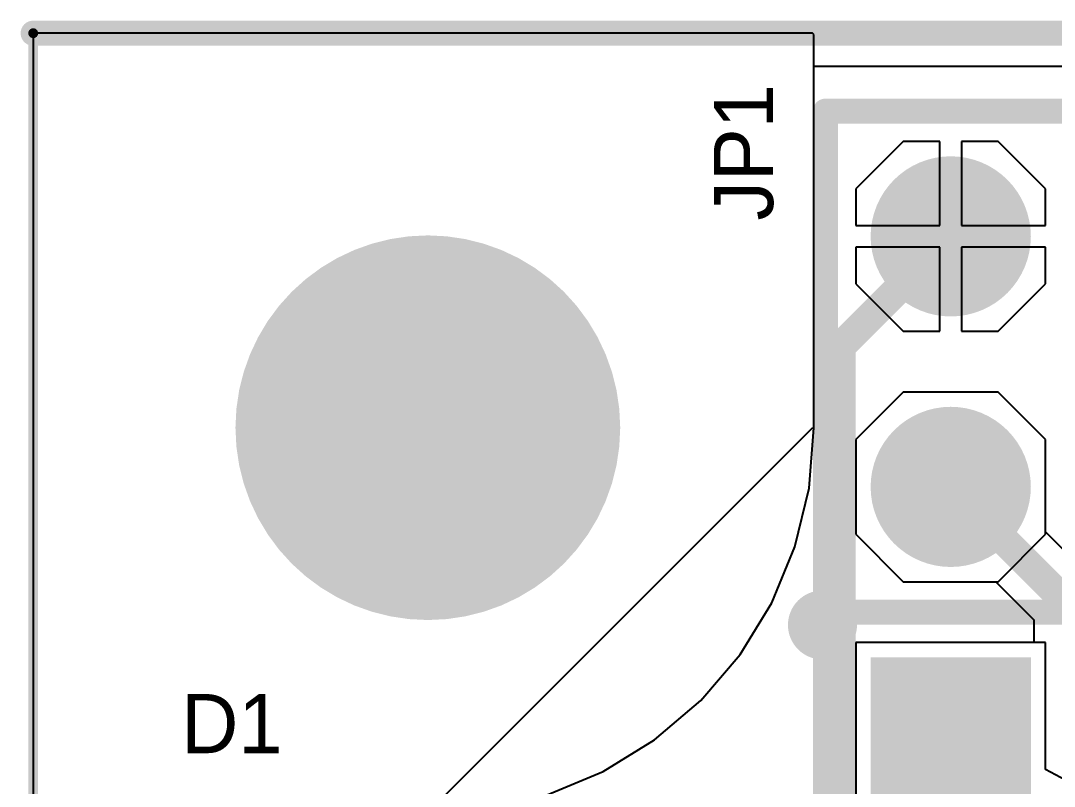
# Model space of a CAD drawing. Header units: millimetres. Extents: x 59 to 152, y 30 to 146.
# Drawn here: x 59.87 to 70.35, y 132.36 to 140.13 of the extents above; entities that cross this region are included whole.
import ezdxf

# ---------------------------------------------------------------- set-up
doc = ezdxf.new("R2010")
doc.units = ezdxf.units.MM
for name, color, linetype in [('BottomLayer', 5, 'Continuous'), ('BottomSolder', 6, 'Continuous'), ('KeepOutLayer', 6, 'Continuous'), ('Mechanical1', 6, 'Continuous'), ('Mechanical16', 56, 'Continuous'), ('MultiLayer', 9, 'Continuous'), ('PadHoleLayer', 156, 'Continuous'), ('TopLayer', 1, 'Continuous'), ('TopOverlay', 2, 'Continuous'), ('TopSolder', 216, 'Continuous'), ('ViaHoleLayer', 16, 'Continuous')]:
    doc.layers.add(name, color=color, linetype=linetype)

# ---------------------------------------------------------------- blocks, each defined once
blk = doc.blocks.new('1X03_239')
at = {"layer": 'BottomLayer', "const_width": 0.762}
for points in [[(-0.381, 0, 1), (0.381, 0, 1)], [(2.159, 0, 1), (2.921, 0, 1)]]:
    blk.add_lwpolyline(points, format="xyb", close=True, dxfattribs=at)
at = {"layer": 'BottomLayer'}
blk.add_solid([(-1.778, -0.762), (-1.778, 0.762), (-3.302, -0.762), (-3.302, 0.762)], dxfattribs=at)
at = {"layer": 'BottomSolder', "const_width": 0.812}
for points in [[(-0.406, 0, 1), (0.406, 0, 1)], [(2.134, 0, 1), (2.946, 0, 1)]]:
    blk.add_lwpolyline(points, format="xyb", close=True, dxfattribs=at)
at = {"layer": 'BottomSolder'}
blk.add_solid([(-1.728, -0.812), (-1.728, 0.812), (-3.352, -0.812), (-3.352, 0.812)], dxfattribs=at)
at = {"layer": 'Mechanical16'}
for points in [[(-2.794, -0.254), (-2.286, -0.254), (-2.794, 0.254), (-2.286, 0.254)], [(-0.254, -0.254), (0.254, -0.254), (-0.254, 0.254), (0.254, 0.254)], [(2.286, -0.254), (2.794, -0.254), (2.286, 0.254), (2.794, 0.254)]]:
    blk.add_solid(points, dxfattribs=at)
at = {"layer": 'MultiLayer', "const_width": 0.762}
for points in [[(-0.381, 0, 1), (0.381, 0, 1)], [(2.159, 0, 1), (2.921, 0, 1)]]:
    blk.add_lwpolyline(points, format="xyb", close=True, dxfattribs=at)
at = {"layer": 'MultiLayer'}
blk.add_solid([(-1.778, -0.762), (-1.778, 0.762), (-3.302, -0.762), (-3.302, 0.762)], dxfattribs=at)
at = {"layer": 'PadHoleLayer', "const_width": 0.508}
for points in [[(-2.794, 0, 1), (-2.286, 0, 1)], [(-0.254, 0, 1), (0.254, 0, 1)], [(2.286, 0, 1), (2.794, 0, 1)]]:
    blk.add_lwpolyline(points, format="xyb", close=True, dxfattribs=at)
at = {"layer": 'TopLayer', "const_width": 0.762}
for points in [[(-0.381, 0, 1), (0.381, 0, 1)], [(2.159, 0, 1), (2.921, 0, 1)]]:
    blk.add_lwpolyline(points, format="xyb", close=True, dxfattribs=at)
at = {"layer": 'TopLayer'}
blk.add_solid([(-1.778, -0.762), (-1.778, 0.762), (-3.302, -0.762), (-3.302, 0.762)], dxfattribs=at)
at = {"layer": 'TopOverlay', "const_width": 0.254}
for points in [[(-3.81, 1.27), (-3.81, -1.27)], [(-3.81, 1.27), (-1.27, 1.27)], [(-1.27, 1.27), (3.81, 1.27)], [(-1.27, 1.27), (-1.27, -1.27)], [(3.81, 1.27), (3.81, -1.27)], [(-3.81, -1.27), (3.81, -1.27)]]:
    blk.add_lwpolyline(points, dxfattribs=at)
at = {"layer": 'TopOverlay', "const_width": 0.127}
for points in [[(-3.873, 1.27, 1), (-3.747, 1.27, 1)], [(-3.873, 1.27, 1), (-3.747, 1.27, 1)], [(-1.333, 1.27, 1), (-1.206, 1.27, 1)], [(-1.333, 1.27, 1), (-1.206, 1.27, 1)], [(-1.333, 1.27, 1), (-1.206, 1.27, 1)], [(3.747, 1.27, 1), (3.873, 1.27, 1)], [(3.747, 1.27, 1), (3.873, 1.27, 1)], [(-3.873, -1.27, 1), (-3.747, -1.27, 1)], [(-3.873, -1.27, 1), (-3.747, -1.27, 1)], [(-1.333, -1.27, 1), (-1.206, -1.27, 1)], [(3.747, -1.27, 1), (3.873, -1.27, 1)], [(3.747, -1.27, 1), (3.873, -1.27, 1)]]:
    blk.add_lwpolyline(points, format="xyb", close=True, dxfattribs=at)
at = {"layer": 'TopSolder', "const_width": 0.812}
for points in [[(-0.406, 0, 1), (0.406, 0, 1)], [(2.134, 0, 1), (2.946, 0, 1)]]:
    blk.add_lwpolyline(points, format="xyb", close=True, dxfattribs=at)
at = {"layer": 'TopSolder'}
blk.add_solid([(-1.728, -0.812), (-1.728, 0.812), (-3.352, -0.812), (-3.352, 0.812)], dxfattribs=at)

msp = doc.modelspace()

# ---------------------------------------------------------------- linework, layer by layer
at = {"layer": 'BottomLayer'}
for p, q in [((67.9, 140), (60, 140)), ((60, 140), (60, 132.1)), ((67.912, 139.988), (67.9, 140)), ((67.912, 136), (67.912, 139.988)), ((67.912, 136), (67.912, 139.667)), ((67.912, 139.667), (70.696, 139.667)), ((68.819, 138.902), (68.338, 138.421)), ((69.19, 138.902), (68.819, 138.902)), ((69.19, 138.05), (69.19, 138.902)), ((69.781, 138.902), (69.41, 138.902)), ((69.41, 138.902), (69.41, 138.05)), ((70.262, 138.421), (69.781, 138.902)), ((68.338, 138.421), (68.338, 138.05)), ((70.262, 138.05), (70.262, 138.421)), ((68.338, 138.05), (69.19, 138.05)), ((69.41, 138.05), (70.262, 138.05)), ((69.19, 137.83), (68.338, 137.83)), ((68.338, 137.83), (68.338, 137.459)), ((69.19, 136.978), (69.19, 137.83)), ((70.262, 137.83), (69.41, 137.83)), ((69.41, 137.83), (69.41, 136.978)), ((70.262, 137.459), (70.262, 137.83)), ((68.338, 137.459), (68.819, 136.978)), ((69.781, 136.978), (70.262, 137.459)), ((68.819, 136.978), (69.19, 136.978)), ((69.41, 136.978), (69.781, 136.978)), ((68.819, 136.362), (68.338, 135.881)), ((69.781, 136.362), (68.819, 136.362)), ((70.262, 135.881), (69.781, 136.362)), ((64, 132.1), (67.9, 136)), ((67.864, 135.388), (67.912, 136)), ((67.9, 136), (67.912, 136)), ((67.912, 136), (67.912, 136)), ((68.338, 135.881), (68.338, 134.919)), ((70.262, 134.919), (70.262, 135.881)), ((67.721, 134.791), (67.864, 135.388)), ((68.338, 134.919), (68.819, 134.438)), ((69.781, 134.438), (70.262, 134.919)), ((67.486, 134.224), (67.721, 134.791)), ((68.819, 134.438), (69.781, 134.438)), ((67.165, 133.701), (67.486, 134.224)), ((70.262, 133.822), (68.338, 133.822)), ((68.338, 133.822), (68.338, 131.898)), ((70.262, 132.535), (70.262, 133.822)), ((66.766, 133.234), (67.165, 133.701)), ((66.299, 132.835), (66.766, 133.234)), ((65.776, 132.514), (66.299, 132.835)), ((70.462, 132.428), (70.262, 132.535)), ((65.209, 132.279), (65.776, 132.514))]:
    msp.add_line(p, q, dxfattribs=at)
at = {"layer": 'BottomLayer', "const_width": 0.3}
for points in [[(68.188, 136.828), (69.3, 137.94)], [(68.188, 131.488), (68.188, 136.828)]]:
    msp.add_lwpolyline(points, dxfattribs=at)
at = {"layer": 'BottomLayer'}
for points, const_width in [([(69.225, 137.94, 1), (69.375, 137.94, 1)], 0.15), ([(63.05, 136, 1), (64.95, 136, 1)], 1.9), ([(68.113, 136.828, 1), (68.263, 136.828, 1)], 0.15), ([(68.113, 136.828, 1), (68.263, 136.828, 1)], 0.15), ([(67.85, 134, 1), (68.15, 134, 1)], 0.3)]:
    msp.add_lwpolyline(points, format="xyb", close=True, dxfattribs=dict(at, const_width=const_width))
at = {"layer": 'BottomSolder'}
for points, const_width in [([(63.025, 136, 1), (64.975, 136, 1)], 1.95), ([(67.825, 134, 1), (68.175, 134, 1)], 0.35)]:
    msp.add_lwpolyline(points, format="xyb", close=True, dxfattribs=dict(at, const_width=const_width))
at = {"layer": 'KeepOutLayer'}
for points, const_width in [([(60, 140), (140, 140)], 0.254), ([(60, 40), (60, 140)], 0.1)]:
    msp.add_lwpolyline(points, dxfattribs=dict(at, const_width=const_width))
for points, const_width in [([(59.936, 140, 1), (60.063, 140, 1)], 0.127), ([(59.975, 140, 1), (60.025, 140, 1)], 0.05)]:
    msp.add_lwpolyline(points, format="xyb", close=True, dxfattribs=dict(at, const_width=const_width))
at = {"layer": 'Mechanical1', "const_width": 0.02}
msp.add_lwpolyline([(60, 40), (60, 140)], dxfattribs=at)
at = {"layer": 'Mechanical1', "const_width": 0.01}
msp.add_lwpolyline([(59.995, 140, 1), (60.005, 140, 1)], format="xyb", close=True, dxfattribs=at)
at = {"layer": 'MultiLayer'}
for points, const_width in [([(63.05, 136, 1), (64.95, 136, 1)], 1.9), ([(67.85, 134, 1), (68.15, 134, 1)], 0.3)]:
    msp.add_lwpolyline(points, format="xyb", close=True, dxfattribs=dict(at, const_width=const_width))
at = {"layer": 'PadHoleLayer', "const_width": 1.7}
msp.add_lwpolyline([(63.15, 136, 1), (64.85, 136, 1)], format="xyb", close=True, dxfattribs=at)
at = {"layer": 'TopLayer'}
for p, q in [((67.9, 140), (60, 140)), ((60, 140), (60, 132.1)), ((67.912, 139.988), (67.9, 140)), ((67.912, 136), (67.912, 139.988)), ((67.912, 136), (67.912, 139.667)), ((67.912, 139.667), (70.696, 139.667)), ((68.819, 138.902), (68.338, 138.421)), ((69.19, 138.902), (68.819, 138.902)), ((69.19, 138.05), (69.19, 138.902)), ((69.781, 138.902), (69.41, 138.902)), ((69.41, 138.902), (69.41, 138.05)), ((70.262, 138.421), (69.781, 138.902)), ((68.338, 138.421), (68.338, 138.05)), ((70.262, 138.05), (70.262, 138.421)), ((68.338, 138.05), (69.19, 138.05)), ((69.41, 138.05), (70.262, 138.05)), ((69.19, 137.83), (68.338, 137.83)), ((68.338, 137.83), (68.338, 137.459)), ((69.19, 136.978), (69.19, 137.83)), ((70.262, 137.83), (69.41, 137.83)), ((69.41, 137.83), (69.41, 136.978)), ((70.262, 137.459), (70.262, 137.83)), ((68.338, 137.459), (68.819, 136.978)), ((69.781, 136.978), (70.262, 137.459)), ((68.819, 136.978), (69.19, 136.978)), ((69.41, 136.978), (69.781, 136.978)), ((68.819, 136.362), (68.338, 135.881)), ((69.781, 136.362), (68.819, 136.362)), ((70.262, 135.881), (69.781, 136.362)), ((64, 132.1), (67.9, 136)), ((67.864, 135.388), (67.912, 136)), ((67.9, 136), (67.912, 136)), ((67.912, 136), (67.912, 136)), ((68.338, 135.881), (68.338, 134.919)), ((70.262, 134.943), (70.262, 135.881)), ((67.721, 134.791), (67.864, 135.388)), ((68.338, 134.919), (68.819, 134.438)), ((70.752, 134.452), (70.262, 134.943)), ((67.486, 134.224), (67.721, 134.791)), ((68.819, 134.438), (69.757, 134.438)), ((69.757, 134.438), (70.143, 134.052)), ((67.165, 133.701), (67.486, 134.224)), ((70.143, 134.052), (70.143, 133.822)), ((70.143, 133.822), (68.338, 133.822)), ((68.338, 133.822), (68.338, 131.898)), ((66.766, 133.234), (67.165, 133.701)), ((66.299, 132.835), (66.766, 133.234)), ((65.776, 132.514), (66.299, 132.835)), ((65.209, 132.279), (65.776, 132.514))]:
    msp.add_line(p, q, dxfattribs=at)
at = {"layer": 'TopLayer', "const_width": 0.3}
for points in [[(68.188, 136.828), (69.3, 137.94)], [(68.188, 132), (68.188, 136.828)], [(69.3, 135.4), (70.5, 134.2)], [(69.3, 132.86), (71.06, 131.1)]]:
    msp.add_lwpolyline(points, dxfattribs=at)
at = {"layer": 'TopLayer'}
for points, const_width in [([(69.225, 137.94, 1), (69.375, 137.94, 1)], 0.15), ([(63.05, 136, 1), (64.95, 136, 1)], 1.9), ([(68.113, 136.828, 1), (68.263, 136.828, 1)], 0.15), ([(68.113, 136.828, 1), (68.263, 136.828, 1)], 0.15), ([(69.225, 135.4, 1), (69.375, 135.4, 1)], 0.15), ([(67.85, 134, 1), (68.15, 134, 1)], 0.3), ([(69.225, 132.86, 1), (69.375, 132.86, 1)], 0.15)]:
    msp.add_lwpolyline(points, format="xyb", close=True, dxfattribs=dict(at, const_width=const_width))
at = {"layer": 'TopSolder'}
for points, const_width in [([(63.025, 136, 1), (64.975, 136, 1)], 1.95), ([(67.825, 134, 1), (68.175, 134, 1)], 0.35)]:
    msp.add_lwpolyline(points, format="xyb", close=True, dxfattribs=dict(at, const_width=const_width))
at = {"layer": 'ViaHoleLayer', "const_width": 0.15}
msp.add_lwpolyline([(67.925, 134, 1), (68.075, 134, 1)], format="xyb", close=True, dxfattribs=at)

# ---------------------------------------------------------------- block references
at = {"rotation": 90}
msp.add_blockref('1X03_239', (69.3, 135.4), dxfattribs=at)

# ---------------------------------------------------------------- texts
at = {"layer": 'TopOverlay'}
msp.add_text('JP1', height=0.6, rotation=90, dxfattribs=at).set_placement((67.5, 138.1))
msp.add_text('D1', height=0.6, dxfattribs=at).set_placement((61.5, 132.7))

doc.saveas('drawing.dxf')
